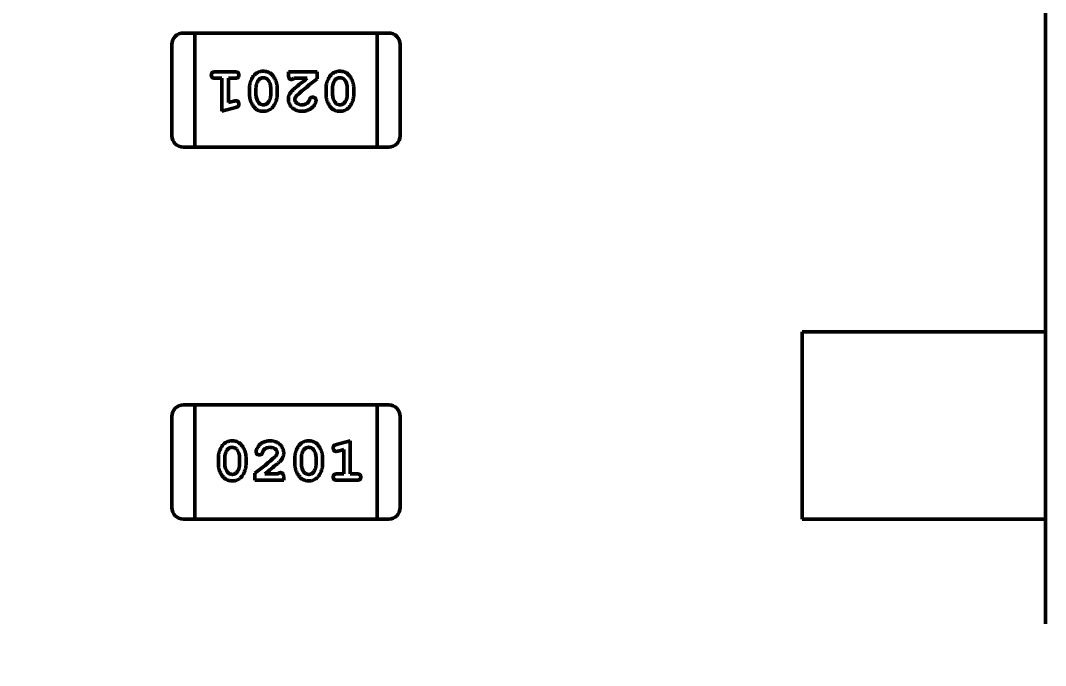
# Model space of a CAD drawing. Header units: millimetres. Extents: x 71 to 428, y 120 to 295.
# Drawn here: x 372.798 to 375.536, y 197.281 to 199.004 of the extents above; entities that cross this region are included whole.
import ezdxf

# ---------------------------------------------------------------- set-up
doc = ezdxf.new("R2010")
doc.units = ezdxf.units.MM
doc.header["$LTSCALE"] = 0.75
doc.layers.add('Dim', color=3, linetype='Continuous', lineweight=25)
doc.layers.add('Visible', color=7, linetype='Continuous', lineweight=50)
doc.layers.add('尺寸标注', color=3, linetype='Continuous')
doc.styles.get("Standard").update_dxf_attribs({"font": 'arial.ttf'})
doc.dimstyles.new('Dim-ISO-25', dxfattribs={"dimtxt": 3.5, "dimasz": 3.5, "dimexe": 2.1, "dimexo": 2.1, "dimgap": 1.4, "dimtad": 1, "dimzin": 12, "dimdsep": 46, "dimtxsty": 'Standard', "dimcen": 0, "dimazin": 3, "dimtp": 0.1, "dimtm": 0.1, "dimtfac": 0.714286, "dimtmove": 0, "dimatfit": 3, "dimfxl": 1, "dimtzin": 12, "dimarcsym": 0})

# ---------------------------------------------------------------- blocks, each defined once
blk = doc.blocks.new('*D103')
at = {"color": 0, "linetype": 'ByBlock', "lineweight": -2}
for p, q in [((407.8024, 204.496), (427.3861, 204.496)), ((425.2861, 178.9318), (425.2861, 204.496)), ((375.0004, 178.9318), (427.3861, 178.9318))]:
    blk.add_line(p, q, dxfattribs=at)
at = {"color": 0, "linetype": 'ByBlock'}
for points in [[(425.2861, 204.496), (425.8694, 200.996), (424.7027, 200.996)], [(425.2861, 178.9318), (425.8694, 182.4318), (424.7027, 182.4318)]]:
    blk.add_solid(points, dxfattribs=at)
at = {"layer": 'Defpoints', "color": 0, "linetype": 'ByBlock'}
for p in [(405.7024, 204.496), (372.9004, 178.9318)]:
    blk.add_point(p, dxfattribs=at)
at = {"color": 0, "linetype": 'ByBlock', "lineweight": -2, "insert": (422.0991, 191.7139), "char_height": 3.5, "attachment_point": 5, "rotation": 90}
blk.add_mtext('\\A0;25.56', dxfattribs=at)
blk = doc.blocks.new('*D122')
at = {"color": 0, "linetype": 'ByBlock', "lineweight": -2}
for p, q in [((391.3964, 202.3983), (391.3964, 119.8711)), ((354.8964, 148.7044), (354.8964, 119.8711)), ((391.3964, 121.9711), (354.8964, 121.9711))]:
    blk.add_line(p, q, dxfattribs=at)
at = {"color": 0, "linetype": 'ByBlock'}
for points in [[(354.8964, 121.9711), (358.3964, 122.5544), (358.3964, 121.3878)], [(391.3964, 121.9711), (387.8964, 122.5544), (387.8964, 121.3878)]]:
    blk.add_solid(points, dxfattribs=at)
at = {"layer": 'Defpoints', "color": 0, "linetype": 'ByBlock'}
for p in [(391.3964, 204.4983), (354.8964, 150.8044)]:
    blk.add_point(p, dxfattribs=at)
at = {"color": 0, "linetype": 'ByBlock', "lineweight": -2, "insert": (373.1464, 125.1593), "char_height": 3.5, "attachment_point": 5}
blk.add_mtext('\\A0;36.5', dxfattribs=at)

msp = doc.modelspace()

# ---------------------------------------------------------------- linework, layer by layer
at = {"layer": 'Visible'}
for p, q in [((375.5364, 199.5726), (375.5364, 198.1726)), ((373.2632, 198.9709), (373.2327, 198.9709)), ((373.2632, 198.9405), (373.2632, 198.9709)), ((373.7509, 198.9709), (373.2632, 198.9709)), ((373.2632, 198.9709), (373.2632, 198.9405)), ((373.7509, 198.9709), (373.7509, 198.9405)), ((373.7509, 198.9709), (373.7509, 198.9405)), ((373.7814, 198.9709), (373.7509, 198.9709)), ((373.2022, 198.9405), (373.2022, 198.6966)), ((373.2632, 198.9405), (373.2632, 198.6966)), ((373.2632, 198.6966), (373.2632, 198.9405)), ((373.7509, 198.6966), (373.7509, 198.9405)), ((373.7509, 198.6966), (373.7509, 198.9405)), ((373.8118, 198.6966), (373.8118, 198.9405)), ((373.3183, 198.8673), (373.3702, 198.8673)), ((373.3356, 198.85), (373.3183, 198.85)), ((373.3356, 198.7619), (373.3356, 198.85)), ((373.3529, 198.85), (373.3529, 198.785)), ((373.3702, 198.85), (373.3529, 198.85)), ((373.5133, 198.8673), (373.5904, 198.8673)), ((373.5133, 198.8594), (373.5133, 198.8673)), ((373.5637, 198.85), (373.5275, 198.85)), ((373.5904, 198.8673), (373.5904, 198.8484)), ((373.4095, 198.8065), (373.4095, 198.8243)), ((373.4268, 198.8068), (373.4268, 198.824)), ((373.4661, 198.824), (373.4661, 198.8068)), ((373.4835, 198.8243), (373.4835, 198.8065)), ((373.614, 198.8065), (373.614, 198.8243)), ((373.6313, 198.8068), (373.6313, 198.824)), ((373.6707, 198.824), (373.6707, 198.8068)), ((373.688, 198.8243), (373.688, 198.8065)), ((373.3722, 198.7718), (373.3356, 198.7619)), ((373.3529, 198.785), (373.3679, 198.7892)), ((373.2632, 198.6661), (373.2632, 198.6966)), ((373.2632, 198.6966), (373.2632, 198.6661)), ((373.7509, 198.6966), (373.7509, 198.6661)), ((373.7509, 198.6966), (373.7509, 198.6661)), ((373.2327, 198.6661), (373.2632, 198.6661)), ((373.2632, 198.6661), (373.7509, 198.6661)), ((373.7509, 198.6661), (373.7814, 198.6661)), ((374.8864, 198.1726), (375.2626, 198.1726)), ((374.8864, 197.6726), (374.8864, 198.1726)), ((375.2626, 198.1726), (375.2824, 198.1726)), ((375.2824, 198.1726), (375.3404, 198.1726)), ((375.5187, 198.1726), (375.3404, 198.1726)), ((375.5187, 198.1726), (375.5364, 198.1726)), ((375.5364, 197.6726), (375.5364, 198.1726)), ((373.2633, 197.9773), (373.2328, 197.9773)), ((373.2633, 197.9468), (373.2633, 197.9773)), ((373.751, 197.9773), (373.2633, 197.9773)), ((373.2633, 197.9468), (373.2633, 197.9773)), ((373.751, 197.9773), (373.751, 197.9468)), ((373.751, 197.9468), (373.751, 197.9773)), ((373.7815, 197.9773), (373.751, 197.9773)), ((373.2023, 197.9468), (373.2023, 197.703)), ((373.2633, 197.9468), (373.2633, 197.703)), ((373.2633, 197.9468), (373.2633, 197.703)), ((373.751, 197.703), (373.751, 197.9468)), ((373.751, 197.9468), (373.751, 197.703)), ((373.8119, 197.703), (373.8119, 197.9468)), ((373.642, 197.8717), (373.6786, 197.8815)), ((373.6786, 197.8815), (373.6786, 197.7934)), ((373.3262, 197.8192), (373.3262, 197.8369)), ((373.3435, 197.8195), (373.3435, 197.8367)), ((373.3829, 197.8367), (373.3829, 197.8195)), ((373.4002, 197.8369), (373.4002, 197.8192)), ((373.5307, 197.8192), (373.5307, 197.8369)), ((373.548, 197.8195), (373.548, 197.8367)), ((373.5874, 197.8367), (373.5874, 197.8195)), ((373.6047, 197.8369), (373.6047, 197.8192)), ((373.6613, 197.8584), (373.6463, 197.8543)), ((373.6613, 197.7934), (373.6613, 197.8584)), ((373.4238, 197.7761), (373.4238, 197.795)), ((373.4505, 197.7934), (373.4867, 197.7934)), ((373.5008, 197.784), (373.5008, 197.7761)), ((373.644, 197.7934), (373.6613, 197.7934)), ((373.6786, 197.7934), (373.6959, 197.7934)), ((373.5008, 197.7761), (373.4238, 197.7761)), ((373.6959, 197.7761), (373.644, 197.7761)), ((373.2633, 197.6725), (373.2633, 197.703)), ((373.2633, 197.6725), (373.2633, 197.703)), ((373.751, 197.703), (373.751, 197.6725)), ((373.751, 197.6725), (373.751, 197.703)), ((373.2328, 197.6725), (373.2633, 197.6725)), ((373.2633, 197.6725), (373.751, 197.6725)), ((373.751, 197.6725), (373.7815, 197.6725)), ((374.8864, 197.6726), (375.2626, 197.6726)), ((375.2626, 197.6726), (375.2824, 197.6726)), ((375.2824, 197.6726), (375.3404, 197.6726)), ((375.5187, 197.6726), (375.3404, 197.6726)), ((375.5187, 197.6726), (375.5364, 197.6726)), ((375.5364, 197.6726), (375.5364, 197.3926)), ((375.5364, 197.3926), (375.5364, 197.3923))]:
    msp.add_line(p, q, dxfattribs=at)
at = {"layer": 'Visible', "extrusion": (0, 0, -1)}
msp.add_circle((-354.8964, 204.496), 47.93, dxfattribs=at)
for centre, start, end in [((-373.2327, 198.9405), 360, 90), ((-373.7814, 198.9405), 90, 180), ((-373.2328, 197.703), 270, 360), ((-373.7815, 197.703), 180, 270)]:
    msp.add_arc(centre, 0.0305, start, end, dxfattribs=at)
at = {"layer": 'Visible'}
for centre, radius, start, end in [((373.4317, 198.8246), 0.0345, 358.9143, 38.8744), ((374.1247, 198.1181), 0.9222, 127.4735, 130.1522), ((373.987, 198.3043), 0.6732, 126.0869, 132.1374), ((373.6362, 198.8246), 0.0345, 358.9143, 38.8744), ((373.4616, 198.8062), 0.0348, 178.967, 218.4954), ((373.6661, 198.8062), 0.0348, 178.967, 218.4954), ((373.375, 198.7666), 0.0236, 94.1731, 107.5488), ((373.2327, 198.6966), 0.0305, 180, 270), ((373.7814, 198.6966), 0.0305, 270, 0), ((373.2328, 197.9468), 0.0305, 90, 180), ((373.7815, 197.9468), 0.0305, 0, 90), ((373.348, 197.8373), 0.0348, 358.9671, 38.4954), ((373.0272, 198.3392), 0.6732, 306.0869, 312.1374), ((373.5526, 197.8373), 0.0348, 358.9671, 38.4954), ((373.6392, 197.8768), 0.0236, 274.1731, 287.5488), ((373.378, 197.8188), 0.0345, 178.9143, 218.8744), ((372.8894, 198.5253), 0.9222, 307.4735, 310.1522), ((373.5825, 197.8188), 0.0345, 178.9143, 218.8744)]:
    msp.add_arc(centre, radius, start, end, dxfattribs=at)
for points, knots in [([(373.3073, 198.8587), (373.3073, 198.8593), (373.3074, 198.8604), (373.3079, 198.8621), (373.3087, 198.8636), (373.3099, 198.865), (373.3114, 198.8661), (373.3134, 198.8668), (373.3157, 198.8672), (373.3174, 198.8673), (373.3183, 198.8673)], [0, 0, 0, 0, 0.00000180137, 0.00000349589, 0.00000515538, 0.00000687211, 0.0000086808, 0.0000106835, 0.00001300762, 0.0000156532, 0.0000156532, 0.0000156532, 0.0000156532]), ([(373.3183, 198.85), (373.3174, 198.85), (373.3157, 198.8501), (373.3134, 198.8505), (373.3114, 198.8513), (373.3099, 198.8524), (373.3087, 198.8537), (373.3079, 198.8552), (373.3074, 198.8569), (373.3073, 198.858), (373.3073, 198.8587)], [0, 0, 0, 0, 0.00000266875, 0.00000501324, 0.00000704249, 0.00000886703, 0.0000105988, 0.00001225146, 0.00001396082, 0.00001577798, 0.00001577798, 0.00001577798, 0.00001577798]), ([(373.3702, 198.8673), (373.3711, 198.8673), (373.3728, 198.8672), (373.3751, 198.8668), (373.377, 198.8661), (373.3786, 198.865), (373.3798, 198.8636), (373.3806, 198.8621), (373.3811, 198.8604), (373.3812, 198.8593), (373.3812, 198.8587)], [0, 0, 0, 0, 0.00000267139, 0.0000050182, 0.00000704044, 0.00000888684, 0.00001060418, 0.00001227988, 0.00001399093, 0.00001580988, 0.00001580988, 0.00001580988, 0.00001580988]), ([(373.3812, 198.8587), (373.3812, 198.858), (373.3811, 198.8569), (373.3806, 198.8552), (373.3798, 198.8537), (373.3786, 198.8523), (373.377, 198.8513), (373.3751, 198.8505), (373.3728, 198.8501), (373.3711, 198.85), (373.3702, 198.85)], [0, 0, 0, 0, 0.00000181765, 0.00000352748, 0.00000518059, 0.00000689671, 0.00000874178, 0.00001077158, 0.00001311671, 0.00001578619, 0.00001578619, 0.00001578619, 0.00001578619]), ([(373.4095, 198.8243), (373.4095, 198.8256), (373.4096, 198.8282), (373.41, 198.8321), (373.4108, 198.8359), (373.4119, 198.8397), (373.4132, 198.8435), (373.4149, 198.8472), (373.4168, 198.8509), (373.419, 198.8545), (373.4215, 198.8579), (373.4243, 198.8608), (373.4273, 198.8633), (373.4306, 198.8653), (373.4342, 198.8669), (373.4381, 198.868), (373.4421, 198.8688), (373.445, 198.8688), (373.4464, 198.8689)], [0, 0, 0, 0, 0.00000392684, 0.00000785143, 0.00001177672, 0.00001571618, 0.00001972871, 0.00002380569, 0.00002796783, 0.00003225561, 0.00003649073, 0.00004054073, 0.00004446857, 0.0000483457, 0.00005223474, 0.00005622497, 0.00006035531, 0.00006470459, 0.00006470459, 0.00006470459, 0.00006470459]), ([(373.4268, 198.824), (373.4268, 198.825), (373.4269, 198.8271), (373.4272, 198.8302), (373.4278, 198.8331), (373.4286, 198.8359), (373.4296, 198.8386), (373.4309, 198.8411), (373.4323, 198.8435), (373.4335, 198.845), (373.4341, 198.8458)], [0, 0, 0, 0, 0.00000318535, 0.00000626171, 0.00000925226, 0.0000121569, 0.00001503035, 0.00001784417, 0.00002067944, 0.00002351696, 0.00002351696, 0.00002351696, 0.00002351696]), ([(373.4341, 198.8458), (373.4345, 198.8462), (373.4353, 198.8471), (373.4366, 198.8483), (373.438, 198.8493), (373.4395, 198.8502), (373.4411, 198.8508), (373.4428, 198.8512), (373.4445, 198.8515), (373.4457, 198.8516), (373.4464, 198.8516)], [0, 0, 0, 0, 0.0000018202, 0.00000358945, 0.00000532878, 0.00000700563, 0.00000871996, 0.00001041883, 0.00001217822, 0.00001401743, 0.00001401743, 0.00001401743, 0.00001401743]), ([(373.4464, 198.8689), (373.4481, 198.8688), (373.4512, 198.8687), (373.4558, 198.8679), (373.46, 198.8666), (373.4632, 198.865), (373.4655, 198.8634), (373.4673, 198.862), (373.469, 198.8603), (373.4707, 198.8584), (373.4723, 198.8563), (373.474, 198.854), (373.4756, 198.8515), (373.4772, 198.8487), (373.4786, 198.8459), (373.4799, 198.8429), (373.481, 198.8399), (373.4819, 198.8369), (373.4826, 198.8338), (373.4831, 198.8306), (373.4834, 198.8275), (373.4834, 198.8253), (373.4835, 198.8243)], [0, 0, 0, 0, 0.00000497342, 0.0000096394, 0.00001402095, 0.00001825168, 0.00002037965, 0.00002265599, 0.00002504403, 0.00002759278, 0.00003028011, 0.00003314629, 0.00003618373, 0.00003942054, 0.00004270743, 0.0000459775, 0.00004918291, 0.00005238891, 0.00005556952, 0.00005878627, 0.00006197839, 0.00006523258, 0.00006523258, 0.00006523258, 0.00006523258]), ([(373.4464, 198.8516), (373.4483, 198.8515), (373.4505, 198.8515), (373.4543, 198.8498), (373.4553, 198.8493), (373.4571, 198.8478), (373.4578, 198.847), (373.4585, 198.8463)], [-0.001302871, -0.001302871, -0.001302871, -0.001302871, -0.000568367, -0.000568367, -0.000303346, -0.000303346, 0, 0, 0, 0]), ([(373.522, 198.8469), (373.5214, 198.8469), (373.5201, 198.8469), (373.5184, 198.8475), (373.5169, 198.8484), (373.5156, 198.8497), (373.5145, 198.8514), (373.5138, 198.8537), (373.5134, 198.8564), (373.5134, 198.8584), (373.5133, 198.8594)], [0, 0, 0, 0, 0.00000187764, 0.00000361327, 0.00000531251, 0.0000070813, 0.00000902226, 0.00001129545, 0.00001397833, 0.00001713871, 0.00001713871, 0.00001713871, 0.00001713871]), ([(373.5275, 198.85), (373.527, 198.8495), (373.5262, 198.8486), (373.5248, 198.8476), (373.5234, 198.847), (373.5224, 198.8469), (373.522, 198.8469)], [0, 0, 0, 0, 0.000001979447, 0.000003689122, 0.000005162448, 0.000006502727, 0.000006502727, 0.000006502727, 0.000006502727]), ([(373.614, 198.8243), (373.6141, 198.8256), (373.6141, 198.8282), (373.6146, 198.8321), (373.6153, 198.8359), (373.6164, 198.8397), (373.6177, 198.8435), (373.6194, 198.8472), (373.6213, 198.8509), (373.6235, 198.8545), (373.626, 198.8579), (373.6288, 198.8608), (373.6318, 198.8633), (373.6352, 198.8653), (373.6387, 198.8669), (373.6426, 198.868), (373.6467, 198.8688), (373.6495, 198.8688), (373.6509, 198.8689)], [0, 0, 0, 0, 0.00000392684, 0.00000785143, 0.00001177672, 0.00001571618, 0.00001972871, 0.00002380569, 0.00002796783, 0.00003225561, 0.00003649073, 0.00004054073, 0.00004446857, 0.0000483457, 0.00005223474, 0.00005622497, 0.00006035531, 0.00006470459, 0.00006470459, 0.00006470459, 0.00006470459]), ([(373.6313, 198.824), (373.6314, 198.825), (373.6314, 198.8271), (373.6317, 198.8302), (373.6323, 198.8331), (373.6331, 198.8359), (373.6341, 198.8386), (373.6354, 198.8411), (373.6368, 198.8435), (373.638, 198.845), (373.6386, 198.8458)], [0, 0, 0, 0, 0.00000318535, 0.00000626171, 0.00000925226, 0.0000121569, 0.00001503035, 0.00001784417, 0.00002067944, 0.00002351696, 0.00002351696, 0.00002351696, 0.00002351696]), ([(373.6386, 198.8458), (373.639, 198.8462), (373.6398, 198.8471), (373.6411, 198.8483), (373.6425, 198.8493), (373.644, 198.8502), (373.6456, 198.8508), (373.6473, 198.8512), (373.6491, 198.8515), (373.6503, 198.8516), (373.6509, 198.8516)], [0, 0, 0, 0, 0.0000018202, 0.00000358945, 0.00000532878, 0.00000700563, 0.00000871996, 0.00001041883, 0.00001217822, 0.00001401743, 0.00001401743, 0.00001401743, 0.00001401743]), ([(373.6509, 198.8689), (373.6526, 198.8688), (373.6557, 198.8687), (373.6603, 198.8679), (373.6645, 198.8666), (373.6677, 198.865), (373.6701, 198.8634), (373.6718, 198.862), (373.6735, 198.8603), (373.6752, 198.8584), (373.6768, 198.8563), (373.6785, 198.854), (373.6801, 198.8515), (373.6817, 198.8487), (373.6832, 198.8459), (373.6844, 198.8429), (373.6855, 198.8399), (373.6864, 198.8369), (373.6871, 198.8338), (373.6876, 198.8306), (373.6879, 198.8275), (373.6879, 198.8253), (373.688, 198.8243)], [0, 0, 0, 0, 0.00000497342, 0.0000096394, 0.00001402095, 0.00001825168, 0.00002037965, 0.00002265599, 0.00002504403, 0.00002759278, 0.00003028011, 0.00003314629, 0.00003618373, 0.00003942054, 0.00004270743, 0.0000459775, 0.00004918291, 0.00005238891, 0.00005556952, 0.00005878627, 0.00006197839, 0.00006523258, 0.00006523258, 0.00006523258, 0.00006523258]), ([(373.6509, 198.8516), (373.6526, 198.8515), (373.655, 198.8515), (373.6588, 198.8498), (373.6598, 198.8493), (373.6617, 198.8478), (373.6623, 198.847), (373.663, 198.8463)], [-0.00130772, -0.00130772, -0.00130772, -0.00130772, -0.000568367, -0.000568367, -0.000303346, -0.000303346, 0, 0, 0, 0]), ([(373.5133, 198.7947), (373.5134, 198.7958), (373.5134, 198.798), (373.514, 198.8013), (373.5149, 198.8045), (373.516, 198.8071), (373.5171, 198.8091), (373.5182, 198.8107), (373.5196, 198.8125), (373.5212, 198.8144), (373.5231, 198.8164), (373.5252, 198.8185), (373.5275, 198.8207), (373.5292, 198.8222), (373.5301, 198.823)], [0, 0, 0, 0, 0.00000342014, 0.00000675686, 0.0000100548, 0.00001336016, 0.00001511038, 0.00001710808, 0.00001935068, 0.00002182599, 0.00002457522, 0.00002758559, 0.00003084269, 0.00003438436, 0.00003438436, 0.00003438436, 0.00003438436]), ([(373.4467, 198.7619), (373.445, 198.762), (373.4419, 198.762), (373.4373, 198.7628), (373.4331, 198.7642), (373.43, 198.7658), (373.4276, 198.7673), (373.4259, 198.7687), (373.4242, 198.7704), (373.4225, 198.7722), (373.4208, 198.7744), (373.4191, 198.7767), (373.4175, 198.7792), (373.4159, 198.782), (373.4144, 198.7848), (373.4131, 198.7878), (373.412, 198.7908), (373.4111, 198.7939), (373.4104, 198.797), (373.4099, 198.8001), (373.4096, 198.8033), (373.4095, 198.8054), (373.4095, 198.8065)], [0, 0, 0, 0, 0.0000049509, 0.00000956577, 0.00001394934, 0.00001814864, 0.00002029821, 0.00002254065, 0.00002494766, 0.00002747925, 0.00003018326, 0.00003308541, 0.00003612424, 0.00003937499, 0.00004267473, 0.00004595618, 0.00004918637, 0.00005240085, 0.00005560716, 0.00005880481, 0.00006204786, 0.00006530354, 0.00006530354, 0.00006530354, 0.00006530354]), ([(373.4835, 198.8065), (373.4834, 198.8052), (373.4834, 198.8026), (373.4829, 198.7987), (373.4822, 198.7949), (373.4811, 198.7911), (373.4798, 198.7873), (373.4781, 198.7836), (373.4762, 198.78), (373.474, 198.7764), (373.4715, 198.773), (373.4687, 198.77), (373.4657, 198.7675), (373.4624, 198.7654), (373.4588, 198.7638), (373.455, 198.7627), (373.4509, 198.762), (373.4481, 198.7619), (373.4467, 198.7619)], [0, 0, 0, 0, 0.00000392332, 0.00000781989, 0.00001171272, 0.00001567896, 0.00001965637, 0.0000237297, 0.00002787662, 0.00003216055, 0.00003639187, 0.00004045616, 0.00004438048, 0.00004824611, 0.00005213167, 0.00005611832, 0.00006024496, 0.00006456571, 0.00006456571, 0.00006456571, 0.00006456571]), ([(373.4661, 198.8068), (373.4661, 198.8057), (373.4661, 198.8036), (373.4658, 198.8006), (373.4652, 198.7976), (373.4644, 198.7949), (373.4634, 198.7922), (373.4621, 198.7897), (373.4606, 198.7872), (373.4595, 198.7857), (373.4589, 198.785)], [0, 0, 0, 0, 0.00000318492, 0.00000626087, 0.00000925103, 0.00001217896, 0.00001502895, 0.00001784239, 0.00002067728, 0.00002351442, 0.00002351442, 0.00002351442, 0.00002351442]), ([(373.55, 198.7619), (373.5487, 198.7619), (373.5461, 198.762), (373.5424, 198.7624), (373.5388, 198.7632), (373.5354, 198.7642), (373.5322, 198.7656), (373.5291, 198.7672), (373.5263, 198.7692), (373.5236, 198.7714), (373.5212, 198.7739), (373.5191, 198.7765), (373.5173, 198.7792), (373.5159, 198.782), (373.5147, 198.785), (373.5139, 198.7881), (373.5135, 198.7914), (373.5134, 198.7936), (373.5133, 198.7947)], [0, 0, 0, 0, 0.00000396152, 0.00000777318, 0.00001144186, 0.00001501091, 0.00001850341, 0.0000219689, 0.00002545535, 0.0000289496, 0.00003241385, 0.00003575633, 0.00003900914, 0.00004220711, 0.00004540995, 0.00004860867, 0.00005188381, 0.00005525319, 0.00005525319, 0.00005525319, 0.00005525319]), ([(373.5354, 198.8034), (373.5347, 198.8026), (373.5333, 198.8011), (373.5318, 198.7986), (373.5308, 198.7962), (373.5307, 198.7945), (373.5306, 198.7937)], [0, 0, 0, 0, 0.00000327363, 0.00000614506, 0.00000868134, 0.00001102863, 0.00001102863, 0.00001102863, 0.00001102863]), ([(373.5306, 198.7937), (373.5307, 198.7928), (373.5309, 198.7909), (373.5319, 198.7882), (373.5336, 198.7857), (373.536, 198.7835), (373.5388, 198.7816), (373.5422, 198.7802), (373.546, 198.7793), (373.5487, 198.7792), (373.5501, 198.7792)], [0, 0, 0, 0, 0.00000276995, 0.00000554886, 0.00000847062, 0.00001170472, 0.00001512547, 0.00001868094, 0.00002249375, 0.00002666224, 0.00002666224, 0.00002666224, 0.00002666224]), ([(373.5873, 198.7912), (373.5872, 198.7903), (373.5871, 198.7884), (373.5861, 198.7854), (373.5847, 198.782), (373.5827, 198.7785), (373.5802, 198.7749), (373.577, 198.7717), (373.5734, 198.7688), (373.5692, 198.7663), (373.5648, 198.7644), (373.56, 198.7629), (373.5551, 198.7621), (373.5517, 198.762), (373.55, 198.7619)], [0, 0, 0, 0, 0.00000270097, 0.00000585083, 0.00000944726, 0.00001361474, 0.00001806426, 0.00002254117, 0.00002715344, 0.00003199017, 0.00003694194, 0.00004188211, 0.00004685466, 0.00005196179, 0.00005196179, 0.00005196179, 0.00005196179]), ([(373.565, 198.7846), (373.5655, 198.7851), (373.5666, 198.7862), (373.5678, 198.7882), (373.5691, 198.7905), (373.5697, 198.7922), (373.57, 198.7931)], [0, 0, 0, 0, 0.000002175077, 0.000004534679, 0.00000710803, 0.00000994851, 0.00000994851, 0.00000994851, 0.00000994851]), ([(373.57, 198.7931), (373.5702, 198.7936), (373.5706, 198.7947), (373.5714, 198.7961), (373.5722, 198.7973), (373.5733, 198.7982), (373.5744, 198.7989), (373.5756, 198.7993), (373.577, 198.7996), (373.578, 198.7996), (373.5785, 198.7997)], [0, 0, 0, 0, 0.00000176971, 0.00000333785, 0.00000478827, 0.00000612499, 0.00000741067, 0.00000872109, 0.00001009523, 0.00001156844, 0.00001156844, 0.00001156844, 0.00001156844]), ([(373.5785, 198.7997), (373.579, 198.7996), (373.5802, 198.7996), (373.5818, 198.7991), (373.5833, 198.7983), (373.5847, 198.7972), (373.5858, 198.7959), (373.5867, 198.7944), (373.5872, 198.7928), (373.5872, 198.7918), (373.5873, 198.7912)], [0, 0, 0, 0, 0.00000173224, 0.00000338557, 0.00000506021, 0.00000680672, 0.00000853127, 0.00001015356, 0.00001173733, 0.00001335086, 0.00001335086, 0.00001335086, 0.00001335086]), ([(373.6512, 198.7619), (373.6495, 198.762), (373.6464, 198.762), (373.6418, 198.7628), (373.6377, 198.7642), (373.6345, 198.7658), (373.6321, 198.7673), (373.6304, 198.7687), (373.6287, 198.7704), (373.627, 198.7722), (373.6253, 198.7744), (373.6236, 198.7767), (373.622, 198.7792), (373.6204, 198.782), (373.6189, 198.7848), (373.6176, 198.7878), (373.6165, 198.7908), (373.6156, 198.7939), (373.6149, 198.797), (373.6144, 198.8001), (373.6141, 198.8033), (373.614, 198.8054), (373.614, 198.8065)], [0, 0, 0, 0, 0.0000049509, 0.00000956577, 0.00001394934, 0.00001814864, 0.00002029821, 0.00002254065, 0.00002494766, 0.00002747925, 0.00003018326, 0.00003308541, 0.00003612424, 0.00003937499, 0.00004267473, 0.00004595618, 0.00004918637, 0.00005240085, 0.00005560716, 0.00005880481, 0.00006204786, 0.00006530354, 0.00006530354, 0.00006530354, 0.00006530354]), ([(373.688, 198.8065), (373.6879, 198.8052), (373.6879, 198.8026), (373.6874, 198.7987), (373.6867, 198.7949), (373.6856, 198.7911), (373.6843, 198.7873), (373.6826, 198.7836), (373.6807, 198.78), (373.6785, 198.7764), (373.676, 198.773), (373.6733, 198.77), (373.6702, 198.7675), (373.6669, 198.7654), (373.6633, 198.7638), (373.6595, 198.7627), (373.6554, 198.762), (373.6526, 198.7619), (373.6512, 198.7619)], [0, 0, 0, 0, 0.00000392332, 0.00000781989, 0.00001171272, 0.00001567896, 0.00001965637, 0.0000237297, 0.00002787662, 0.00003216055, 0.00003639187, 0.00004045616, 0.00004438048, 0.00004824611, 0.00005213167, 0.00005611832, 0.00006024496, 0.00006456571, 0.00006456571, 0.00006456571, 0.00006456571]), ([(373.6707, 198.8068), (373.6706, 198.8057), (373.6706, 198.8036), (373.6703, 198.8006), (373.6697, 198.7976), (373.6689, 198.7949), (373.6679, 198.7922), (373.6666, 198.7897), (373.6651, 198.7872), (373.664, 198.7857), (373.6634, 198.785)], [0, 0, 0, 0, 0.00000318492, 0.00000626087, 0.00000925103, 0.00001217896, 0.00001502895, 0.00001784239, 0.00002067728, 0.00002351442, 0.00002351442, 0.00002351442, 0.00002351442]), ([(373.3812, 198.781), (373.3812, 198.7804), (373.3812, 198.7793), (373.3808, 198.7778), (373.3803, 198.7765), (373.3795, 198.7753), (373.3783, 198.7743), (373.3766, 198.7734), (373.3746, 198.7725), (373.373, 198.772), (373.3722, 198.7718)], [0, 0, 0, 0, 0.0000016554, 0.00000317637, 0.00000457095, 0.00000589892, 0.0000073621, 0.00000919188, 0.00001140337, 0.00001403183, 0.00001403183, 0.00001403183, 0.00001403183]), ([(373.3733, 198.7902), (373.3738, 198.7902), (373.3749, 198.7901), (373.3763, 198.7896), (373.3777, 198.7887), (373.3789, 198.7876), (373.3799, 198.7862), (373.3807, 198.7845), (373.3811, 198.7828), (373.3812, 198.7816), (373.3812, 198.781)], [0, 0, 0, 0, 0.00000155142, 0.00000307615, 0.00000463796, 0.00000633435, 0.00000808701, 0.00000980672, 0.0000115757, 0.0000134416, 0.0000134416, 0.0000134416, 0.0000134416]), ([(373.4465, 198.7792), (373.4448, 198.7792), (373.4424, 198.7793), (373.4386, 198.781), (373.4377, 198.7815), (373.4357, 198.783), (373.4351, 198.7837), (373.4344, 198.7845)], [-0.001290056, -0.001290056, -0.001290056, -0.001290056, -0.000574455, -0.000574455, -0.000312129, -0.000312129, 0, 0, 0, 0]), ([(373.4589, 198.785), (373.4585, 198.7845), (373.4577, 198.7836), (373.4563, 198.7825), (373.4549, 198.7814), (373.4534, 198.7806), (373.4518, 198.78), (373.4501, 198.7795), (373.4484, 198.7793), (373.4471, 198.7792), (373.4465, 198.7792)], [0, 0, 0, 0, 0.00000183944, 0.00000361127, 0.00000533318, 0.000007034, 0.00000875084, 0.00001047589, 0.00001226209, 0.00001410398, 0.00001410398, 0.00001410398, 0.00001410398]), ([(373.5501, 198.7792), (373.5524, 198.7792), (373.5549, 198.7793), (373.5618, 198.7818), (373.5639, 198.7836), (373.565, 198.7846)], [0, 0, 0, 0, 0.000683895, 0.000683895, 0.001354625, 0.001354625, 0.001354625, 0.001354625]), ([(373.651, 198.7792), (373.6493, 198.7792), (373.647, 198.7793), (373.6431, 198.781), (373.6422, 198.7815), (373.6402, 198.783), (373.6396, 198.7837), (373.6389, 198.7845)], [-0.001290056, -0.001290056, -0.001290056, -0.001290056, -0.000574455, -0.000574455, -0.000312129, -0.000312129, 0, 0, 0, 0]), ([(373.6634, 198.785), (373.663, 198.7845), (373.6622, 198.7836), (373.6609, 198.7825), (373.6595, 198.7814), (373.6579, 198.7806), (373.6563, 198.78), (373.6546, 198.7795), (373.6529, 198.7793), (373.6517, 198.7792), (373.651, 198.7792)], [0, 0, 0, 0, 0.00000183944, 0.00000361127, 0.00000533318, 0.000007034, 0.00000875084, 0.00001047589, 0.00001226209, 0.00001410398, 0.00001410398, 0.00001410398, 0.00001410398]), ([(373.3262, 197.8369), (373.3263, 197.8382), (373.3263, 197.8408), (373.3268, 197.8447), (373.3275, 197.8485), (373.3286, 197.8523), (373.3299, 197.8561), (373.3316, 197.8598), (373.3335, 197.8635), (373.3357, 197.8671), (373.3381, 197.8705), (373.3409, 197.8734), (373.344, 197.8759), (373.3473, 197.878), (373.3509, 197.8796), (373.3547, 197.8807), (373.3588, 197.8814), (373.3616, 197.8815), (373.363, 197.8815)], [0, 0, 0, 0, 0.00000392332, 0.00000781989, 0.00001171272, 0.00001567896, 0.00001965637, 0.0000237297, 0.00002787662, 0.00003216055, 0.00003639187, 0.00004045616, 0.00004438048, 0.00004824611, 0.00005213167, 0.00005611832, 0.00006024496, 0.00006456571, 0.00006456571, 0.00006456571, 0.00006456571]), ([(373.3508, 197.8584), (373.3512, 197.8589), (373.352, 197.8598), (373.3533, 197.861), (373.3547, 197.862), (373.3563, 197.8628), (373.3579, 197.8635), (373.3595, 197.8639), (373.3613, 197.8642), (373.3625, 197.8642), (373.3631, 197.8642)], [0, 0, 0, 0, 0.00000183944, 0.00000361127, 0.00000533318, 0.000007034, 0.00000875084, 0.00001047589, 0.00001226209, 0.00001410398, 0.00001410398, 0.00001410398, 0.00001410398]), ([(373.363, 197.8815), (373.3647, 197.8815), (373.3678, 197.8814), (373.3724, 197.8806), (373.3765, 197.8793), (373.3797, 197.8777), (373.3821, 197.8761), (373.3838, 197.8747), (373.3855, 197.8731), (373.3872, 197.8712), (373.3889, 197.8691), (373.3906, 197.8668), (373.3922, 197.8642), (373.3938, 197.8615), (373.3953, 197.8586), (373.3966, 197.8556), (373.3977, 197.8526), (373.3986, 197.8496), (373.3993, 197.8465), (373.3998, 197.8433), (373.4001, 197.8402), (373.4001, 197.838), (373.4002, 197.8369)], [0, 0, 0, 0, 0.0000049509, 0.00000956577, 0.00001394934, 0.00001814864, 0.00002029821, 0.00002254065, 0.00002494766, 0.00002747925, 0.00003018326, 0.00003308541, 0.00003612424, 0.00003937499, 0.00004267473, 0.00004595618, 0.00004918637, 0.00005240085, 0.00005560716, 0.00005880481, 0.00006204786, 0.00006530354, 0.00006530354, 0.00006530354, 0.00006530354]), ([(373.3631, 197.8642), (373.3649, 197.8642), (373.3672, 197.8642), (373.3711, 197.8625), (373.372, 197.862), (373.374, 197.8604), (373.3746, 197.8597), (373.3753, 197.859)], [-0.001290056, -0.001290056, -0.001290056, -0.001290056, -0.000574455, -0.000574455, -0.000312129, -0.000312129, 0, 0, 0, 0]), ([(373.4269, 197.8522), (373.427, 197.8531), (373.4271, 197.8551), (373.4281, 197.8581), (373.4295, 197.8614), (373.4315, 197.865), (373.434, 197.8686), (373.4372, 197.8718), (373.4408, 197.8747), (373.4449, 197.8771), (373.4494, 197.8791), (373.4542, 197.8805), (373.4591, 197.8814), (373.4625, 197.8815), (373.4642, 197.8815)], [0, 0, 0, 0, 0.00000270097, 0.00000585083, 0.00000944726, 0.00001361474, 0.00001806426, 0.00002254117, 0.00002715344, 0.00003199017, 0.00003694194, 0.00004188211, 0.00004685466, 0.00005196179, 0.00005196179, 0.00005196179, 0.00005196179]), ([(373.4641, 197.8642), (373.4618, 197.8642), (373.4593, 197.8642), (373.4524, 197.8616), (373.4503, 197.8598), (373.4492, 197.8589)], [0, 0, 0, 0, 0.000683895, 0.000683895, 0.001354625, 0.001354625, 0.001354625, 0.001354625]), ([(373.4835, 197.8497), (373.4835, 197.8506), (373.4833, 197.8525), (373.4823, 197.8552), (373.4805, 197.8577), (373.4782, 197.86), (373.4753, 197.8619), (373.472, 197.8633), (373.4681, 197.8641), (373.4655, 197.8642), (373.4641, 197.8642)], [0, 0, 0, 0, 0.00000276995, 0.00000554886, 0.00000847062, 0.00001170472, 0.00001512547, 0.00001868094, 0.00002249375, 0.00002666224, 0.00002666224, 0.00002666224, 0.00002666224]), ([(373.4642, 197.8815), (373.4655, 197.8815), (373.4681, 197.8815), (373.4718, 197.881), (373.4754, 197.8802), (373.4788, 197.8792), (373.482, 197.8779), (373.4851, 197.8762), (373.4879, 197.8742), (373.4906, 197.872), (373.493, 197.8696), (373.4951, 197.867), (373.4969, 197.8643), (373.4983, 197.8614), (373.4994, 197.8584), (373.5003, 197.8553), (373.5007, 197.8521), (373.5008, 197.8499), (373.5008, 197.8488)], [0, 0, 0, 0, 0.00000396152, 0.00000777318, 0.00001144186, 0.00001501091, 0.00001850341, 0.0000219689, 0.00002545535, 0.0000289496, 0.00003241385, 0.00003575633, 0.00003900914, 0.00004220711, 0.00004540995, 0.00004860867, 0.00005188381, 0.00005525319, 0.00005525319, 0.00005525319, 0.00005525319]), ([(373.5307, 197.8369), (373.5308, 197.8382), (373.5308, 197.8408), (373.5313, 197.8447), (373.532, 197.8485), (373.5331, 197.8523), (373.5344, 197.8561), (373.5361, 197.8598), (373.538, 197.8635), (373.5402, 197.8671), (373.5427, 197.8705), (373.5454, 197.8734), (373.5485, 197.8759), (373.5518, 197.878), (373.5554, 197.8796), (373.5592, 197.8807), (373.5633, 197.8814), (373.5661, 197.8815), (373.5675, 197.8815)], [0, 0, 0, 0, 0.00000392332, 0.00000781989, 0.00001171272, 0.00001567896, 0.00001965637, 0.0000237297, 0.00002787662, 0.00003216055, 0.00003639187, 0.00004045616, 0.00004438048, 0.00004824611, 0.00005213167, 0.00005611832, 0.00006024496, 0.00006456571, 0.00006456571, 0.00006456571, 0.00006456571]), ([(373.5553, 197.8584), (373.5557, 197.8589), (373.5565, 197.8598), (373.5578, 197.861), (373.5592, 197.862), (373.5608, 197.8628), (373.5624, 197.8635), (373.5641, 197.8639), (373.5658, 197.8642), (373.567, 197.8642), (373.5677, 197.8642)], [0, 0, 0, 0, 0.00000183944, 0.00000361127, 0.00000533318, 0.000007034, 0.00000875084, 0.00001047589, 0.00001226209, 0.00001410398, 0.00001410398, 0.00001410398, 0.00001410398]), ([(373.5675, 197.8815), (373.5692, 197.8815), (373.5723, 197.8814), (373.5769, 197.8806), (373.581, 197.8793), (373.5842, 197.8777), (373.5866, 197.8761), (373.5883, 197.8747), (373.59, 197.8731), (373.5917, 197.8712), (373.5934, 197.8691), (373.5951, 197.8668), (373.5967, 197.8642), (373.5983, 197.8615), (373.5998, 197.8586), (373.6011, 197.8556), (373.6022, 197.8526), (373.6031, 197.8496), (373.6038, 197.8465), (373.6043, 197.8433), (373.6046, 197.8402), (373.6047, 197.838), (373.6047, 197.8369)], [0, 0, 0, 0, 0.0000049509, 0.00000956577, 0.00001394934, 0.00001814864, 0.00002029821, 0.00002254065, 0.00002494766, 0.00002747925, 0.00003018326, 0.00003308541, 0.00003612424, 0.00003937499, 0.00004267473, 0.00004595618, 0.00004918637, 0.00005240085, 0.00005560716, 0.00005880481, 0.00006204786, 0.00006530354, 0.00006530354, 0.00006530354, 0.00006530354]), ([(373.5677, 197.8642), (373.5694, 197.8642), (373.5717, 197.8642), (373.5756, 197.8625), (373.5765, 197.862), (373.5785, 197.8604), (373.5791, 197.8597), (373.5798, 197.859)], [-0.001290056, -0.001290056, -0.001290056, -0.001290056, -0.000574455, -0.000574455, -0.000312129, -0.000312129, 0, 0, 0, 0]), ([(373.633, 197.8625), (373.633, 197.8631), (373.633, 197.8641), (373.6334, 197.8656), (373.6339, 197.867), (373.6347, 197.8682), (373.6359, 197.8692), (373.6375, 197.8701), (373.6396, 197.8709), (373.6412, 197.8714), (373.642, 197.8717)], [0, 0, 0, 0, 0.0000016554, 0.00000317637, 0.00000457095, 0.00000589892, 0.0000073621, 0.00000919188, 0.00001140337, 0.00001403183, 0.00001403183, 0.00001403183, 0.00001403183]), ([(373.6409, 197.8532), (373.6404, 197.8533), (373.6393, 197.8533), (373.6378, 197.8538), (373.6365, 197.8547), (373.6353, 197.8559), (373.6342, 197.8573), (373.6335, 197.8589), (373.6331, 197.8607), (373.633, 197.8619), (373.633, 197.8625)], [0, 0, 0, 0, 0.00000155142, 0.00000307615, 0.00000463796, 0.00000633435, 0.00000808701, 0.00000980672, 0.0000115757, 0.0000134416, 0.0000134416, 0.0000134416, 0.0000134416]), ([(373.3435, 197.8367), (373.3436, 197.8377), (373.3436, 197.8398), (373.3439, 197.8429), (373.3445, 197.8458), (373.3453, 197.8486), (373.3463, 197.8513), (373.3476, 197.8538), (373.349, 197.8562), (373.3502, 197.8577), (373.3508, 197.8584)], [0, 0, 0, 0, 0.00000318492, 0.00000626087, 0.00000925103, 0.00001217896, 0.00001502895, 0.00001784239, 0.00002067728, 0.00002351442, 0.00002351442, 0.00002351442, 0.00002351442]), ([(373.4357, 197.8438), (373.4351, 197.8438), (373.434, 197.8439), (373.4324, 197.8444), (373.4308, 197.8452), (373.4295, 197.8463), (373.4284, 197.8476), (373.4275, 197.849), (373.427, 197.8506), (373.4269, 197.8517), (373.4269, 197.8522)], [0, 0, 0, 0, 0.00000173224, 0.00000338557, 0.00000506021, 0.00000680672, 0.00000853127, 0.00001015356, 0.00001173733, 0.00001335086, 0.00001335086, 0.00001335086, 0.00001335086]), ([(373.4442, 197.8504), (373.444, 197.8498), (373.4436, 197.8488), (373.4428, 197.8473), (373.442, 197.8462), (373.4409, 197.8453), (373.4398, 197.8446), (373.4385, 197.8441), (373.4372, 197.8438), (373.4362, 197.8438), (373.4357, 197.8438)], [0, 0, 0, 0, 0.00000176971, 0.00000333785, 0.00000478827, 0.00000612499, 0.00000741067, 0.00000872109, 0.00001009523, 0.00001156844, 0.00001156844, 0.00001156844, 0.00001156844]), ([(373.4492, 197.8589), (373.4487, 197.8583), (373.4476, 197.8573), (373.4463, 197.8552), (373.4451, 197.853), (373.4445, 197.8512), (373.4442, 197.8504)], [0, 0, 0, 0, 0.000002175077, 0.000004534679, 0.00000710803, 0.00000994851, 0.00000994851, 0.00000994851, 0.00000994851]), ([(373.4788, 197.84), (373.4795, 197.8408), (373.4809, 197.8424), (373.4824, 197.8449), (373.4834, 197.8473), (373.4835, 197.8489), (373.4835, 197.8497)], [0, 0, 0, 0, 0.00000327363, 0.00000614506, 0.00000868134, 0.00001102863, 0.00001102863, 0.00001102863, 0.00001102863]), ([(373.5008, 197.8488), (373.5008, 197.8476), (373.5008, 197.8454), (373.5002, 197.8421), (373.4993, 197.8389), (373.4982, 197.8364), (373.4971, 197.8343), (373.496, 197.8327), (373.4946, 197.8309), (373.493, 197.8291), (373.4911, 197.8271), (373.489, 197.825), (373.4867, 197.8227), (373.485, 197.8213), (373.4841, 197.8205)], [0, 0, 0, 0, 0.00000342014, 0.00000675686, 0.0000100548, 0.00001336016, 0.00001511038, 0.00001710808, 0.00001935068, 0.00002182599, 0.00002457522, 0.00002758559, 0.00003084269, 0.00003438436, 0.00003438436, 0.00003438436, 0.00003438436]), ([(373.548, 197.8367), (373.5481, 197.8377), (373.5481, 197.8398), (373.5484, 197.8429), (373.549, 197.8458), (373.5498, 197.8486), (373.5508, 197.8513), (373.5521, 197.8538), (373.5536, 197.8562), (373.5547, 197.8577), (373.5553, 197.8584)], [0, 0, 0, 0, 0.00000318492, 0.00000626087, 0.00000925103, 0.00001217896, 0.00001502895, 0.00001784239, 0.00002067728, 0.00002351442, 0.00002351442, 0.00002351442, 0.00002351442]), ([(373.3633, 197.7746), (373.3616, 197.7746), (373.3584, 197.7747), (373.3539, 197.7755), (373.3497, 197.7769), (373.3465, 197.7785), (373.3441, 197.7801), (373.3424, 197.7815), (373.3407, 197.7831), (373.339, 197.785), (373.3374, 197.7871), (373.3357, 197.7894), (373.3341, 197.792), (373.3325, 197.7947), (373.331, 197.7976), (373.3298, 197.8006), (373.3286, 197.8035), (373.3278, 197.8066), (373.3271, 197.8097), (373.3266, 197.8128), (373.3263, 197.816), (373.3262, 197.8181), (373.3262, 197.8192)], [0, 0, 0, 0, 0.00000497342, 0.0000096394, 0.00001402095, 0.00001825168, 0.00002037965, 0.00002265599, 0.00002504403, 0.00002759278, 0.00003028011, 0.00003314629, 0.00003618373, 0.00003942054, 0.00004270743, 0.0000459775, 0.00004918291, 0.00005238891, 0.00005556952, 0.00005878627, 0.00006197839, 0.00006523258, 0.00006523258, 0.00006523258, 0.00006523258]), ([(373.4002, 197.8192), (373.4001, 197.8179), (373.4001, 197.8153), (373.3996, 197.8114), (373.3989, 197.8075), (373.3978, 197.8037), (373.3965, 197.8), (373.3948, 197.7963), (373.3929, 197.7926), (373.3907, 197.789), (373.3882, 197.7856), (373.3854, 197.7827), (373.3824, 197.7801), (373.379, 197.7781), (373.3755, 197.7765), (373.3716, 197.7754), (373.3675, 197.7747), (373.3647, 197.7746), (373.3633, 197.7746)], [0, 0, 0, 0, 0.00000392684, 0.00000785143, 0.00001177672, 0.00001571618, 0.00001972871, 0.00002380569, 0.00002796783, 0.00003225561, 0.00003649073, 0.00004054073, 0.00004446857, 0.0000483457, 0.00005223474, 0.00005622497, 0.00006035531, 0.00006470459, 0.00006470459, 0.00006470459, 0.00006470459]), ([(373.3829, 197.8195), (373.3828, 197.8184), (373.3828, 197.8163), (373.3825, 197.8133), (373.3819, 197.8103), (373.3811, 197.8075), (373.3801, 197.8048), (373.3788, 197.8023), (373.3774, 197.7999), (373.3762, 197.7984), (373.3756, 197.7977)], [0, 0, 0, 0, 0.00000318535, 0.00000626171, 0.00000925226, 0.0000121569, 0.00001503035, 0.00001784417, 0.00002067944, 0.00002351696, 0.00002351696, 0.00002351696, 0.00002351696]), ([(373.5678, 197.7746), (373.5661, 197.7746), (373.563, 197.7747), (373.5584, 197.7755), (373.5542, 197.7769), (373.551, 197.7785), (373.5486, 197.7801), (373.5469, 197.7815), (373.5452, 197.7831), (373.5435, 197.785), (373.5419, 197.7871), (373.5402, 197.7894), (373.5386, 197.792), (373.537, 197.7947), (373.5355, 197.7976), (373.5343, 197.8006), (373.5332, 197.8035), (373.5323, 197.8066), (373.5316, 197.8097), (373.5311, 197.8128), (373.5308, 197.816), (373.5308, 197.8181), (373.5307, 197.8192)], [0, 0, 0, 0, 0.00000497342, 0.0000096394, 0.00001402095, 0.00001825168, 0.00002037965, 0.00002265599, 0.00002504403, 0.00002759278, 0.00003028011, 0.00003314629, 0.00003618373, 0.00003942054, 0.00004270743, 0.0000459775, 0.00004918291, 0.00005238891, 0.00005556952, 0.00005878627, 0.00006197839, 0.00006523258, 0.00006523258, 0.00006523258, 0.00006523258]), ([(373.6047, 197.8192), (373.6046, 197.8179), (373.6046, 197.8153), (373.6041, 197.8114), (373.6034, 197.8075), (373.6023, 197.8037), (373.601, 197.8), (373.5993, 197.7963), (373.5974, 197.7926), (373.5952, 197.789), (373.5927, 197.7856), (373.5899, 197.7827), (373.5869, 197.7801), (373.5835, 197.7781), (373.58, 197.7765), (373.5761, 197.7754), (373.572, 197.7747), (373.5692, 197.7746), (373.5678, 197.7746)], [0, 0, 0, 0, 0.00000392684, 0.00000785143, 0.00001177672, 0.00001571618, 0.00001972871, 0.00002380569, 0.00002796783, 0.00003225561, 0.00003649073, 0.00004054073, 0.00004446857, 0.0000483457, 0.00005223474, 0.00005622497, 0.00006035531, 0.00006470459, 0.00006470459, 0.00006470459, 0.00006470459]), ([(373.5874, 197.8195), (373.5873, 197.8184), (373.5873, 197.8163), (373.587, 197.8133), (373.5864, 197.8103), (373.5856, 197.8075), (373.5846, 197.8048), (373.5833, 197.8023), (373.5819, 197.7999), (373.5807, 197.7984), (373.5801, 197.7977)], [0, 0, 0, 0, 0.00000318535, 0.00000626171, 0.00000925226, 0.0000121569, 0.00001503035, 0.00001784417, 0.00002067944, 0.00002351696, 0.00002351696, 0.00002351696, 0.00002351696]), ([(373.3633, 197.7919), (373.3616, 197.7919), (373.3592, 197.7919), (373.3554, 197.7936), (373.3544, 197.7942), (373.3525, 197.7956), (373.3518, 197.7964), (373.3512, 197.7972)], [-0.00130772, -0.00130772, -0.00130772, -0.00130772, -0.000568367, -0.000568367, -0.000303346, -0.000303346, 0, 0, 0, 0]), ([(373.3756, 197.7977), (373.3752, 197.7972), (373.3744, 197.7963), (373.3731, 197.7951), (373.3717, 197.7941), (373.3702, 197.7933), (373.3686, 197.7927), (373.3669, 197.7922), (373.3651, 197.7919), (373.3639, 197.7919), (373.3633, 197.7919)], [0, 0, 0, 0, 0.0000018202, 0.00000358945, 0.00000532878, 0.00000700563, 0.00000871996, 0.00001041883, 0.00001217822, 0.00001401743, 0.00001401743, 0.00001401743, 0.00001401743]), ([(373.4867, 197.7934), (373.4871, 197.7939), (373.488, 197.7948), (373.4894, 197.7958), (373.4908, 197.7965), (373.4917, 197.7966), (373.4922, 197.7966)], [0, 0, 0, 0, 0.000001979447, 0.000003689122, 0.000005162448, 0.000006502727, 0.000006502727, 0.000006502727, 0.000006502727]), ([(373.4922, 197.7966), (373.4928, 197.7966), (373.4941, 197.7965), (373.4958, 197.7959), (373.4973, 197.795), (373.4986, 197.7937), (373.4997, 197.792), (373.5003, 197.7898), (373.5008, 197.7871), (373.5008, 197.7851), (373.5008, 197.784)], [0, 0, 0, 0, 0.00000187764, 0.00000361327, 0.00000531251, 0.0000070813, 0.00000902226, 0.00001129545, 0.00001397833, 0.00001713871, 0.00001713871, 0.00001713871, 0.00001713871]), ([(373.5678, 197.7919), (373.5659, 197.7919), (373.5637, 197.792), (373.5599, 197.7936), (373.5589, 197.7942), (373.557, 197.7956), (373.5564, 197.7964), (373.5557, 197.7972)], [-0.001302871, -0.001302871, -0.001302871, -0.001302871, -0.000568367, -0.000568367, -0.000303346, -0.000303346, 0, 0, 0, 0]), ([(373.5801, 197.7977), (373.5797, 197.7972), (373.5789, 197.7963), (373.5776, 197.7951), (373.5762, 197.7941), (373.5747, 197.7933), (373.5731, 197.7927), (373.5714, 197.7922), (373.5696, 197.7919), (373.5684, 197.7919), (373.5678, 197.7919)], [0, 0, 0, 0, 0.0000018202, 0.00000358945, 0.00000532878, 0.00000700563, 0.00000871996, 0.00001041883, 0.00001217822, 0.00001401743, 0.00001401743, 0.00001401743, 0.00001401743]), ([(373.633, 197.7848), (373.633, 197.7854), (373.6331, 197.7866), (373.6336, 197.7883), (373.6344, 197.7898), (373.6356, 197.7911), (373.6371, 197.7922), (373.6391, 197.7929), (373.6414, 197.7934), (373.6431, 197.7934), (373.644, 197.7934)], [0, 0, 0, 0, 0.00000181765, 0.00000352748, 0.00000518059, 0.00000689671, 0.00000874178, 0.00001077158, 0.00001311671, 0.00001578619, 0.00001578619, 0.00001578619, 0.00001578619]), ([(373.644, 197.7761), (373.6431, 197.7762), (373.6414, 197.7762), (373.6391, 197.7767), (373.6371, 197.7774), (373.6356, 197.7785), (373.6344, 197.7798), (373.6336, 197.7813), (373.6331, 197.783), (373.633, 197.7842), (373.633, 197.7848)], [0, 0, 0, 0, 0.00000267139, 0.0000050182, 0.00000704044, 0.00000888684, 0.00001060418, 0.00001227988, 0.00001399093, 0.00001580988, 0.00001580988, 0.00001580988, 0.00001580988]), ([(373.6959, 197.7934), (373.6968, 197.7934), (373.6985, 197.7934), (373.7008, 197.7929), (373.7028, 197.7922), (373.7043, 197.7911), (373.7055, 197.7898), (373.7063, 197.7883), (373.7068, 197.7866), (373.7069, 197.7854), (373.7069, 197.7848)], [0, 0, 0, 0, 0.00000266875, 0.00000501324, 0.00000704249, 0.00000886703, 0.0000105988, 0.00001225146, 0.00001396082, 0.00001577798, 0.00001577798, 0.00001577798, 0.00001577798]), ([(373.7069, 197.7848), (373.7069, 197.7842), (373.7068, 197.783), (373.7063, 197.7813), (373.7055, 197.7798), (373.7043, 197.7785), (373.7028, 197.7774), (373.7008, 197.7767), (373.6985, 197.7762), (373.6968, 197.7762), (373.6959, 197.7761)], [0, 0, 0, 0, 0.00000180137, 0.00000349589, 0.00000515538, 0.00000687211, 0.0000086808, 0.0000106835, 0.00001300762, 0.0000156532, 0.0000156532, 0.0000156532, 0.0000156532])]:
    msp.add_open_spline(points, degree=3, knots=knots, dxfattribs=at)

# ---------------------------------------------------------------- dimensions: what is measured, and where the dimension line sits
at = {"layer": 'Dim'}
dim = msp.add_linear_dim(base=(354.8964, 121.9711), p1=(391.3964, 204.4983), p2=(354.8964, 150.8044), dimstyle='Dim-ISO-25', dxfattribs=at)
dim.commit()
dim.dimension.update_dxf_attribs({"geometry": '*D122', "text_midpoint": (373.1464, 125.1593)})
at = {"layer": '尺寸标注'}
dim = msp.add_linear_dim(base=(425.2861, 204.496), p1=(372.9004, 178.9318), p2=(405.7024, 204.496), angle=90, dimstyle='Dim-ISO-25', dxfattribs=at)
dim.commit()
dim.dimension.update_dxf_attribs({"geometry": '*D103', "text_midpoint": (422.0991, 191.7139)})

doc.saveas('drawing.dxf')
